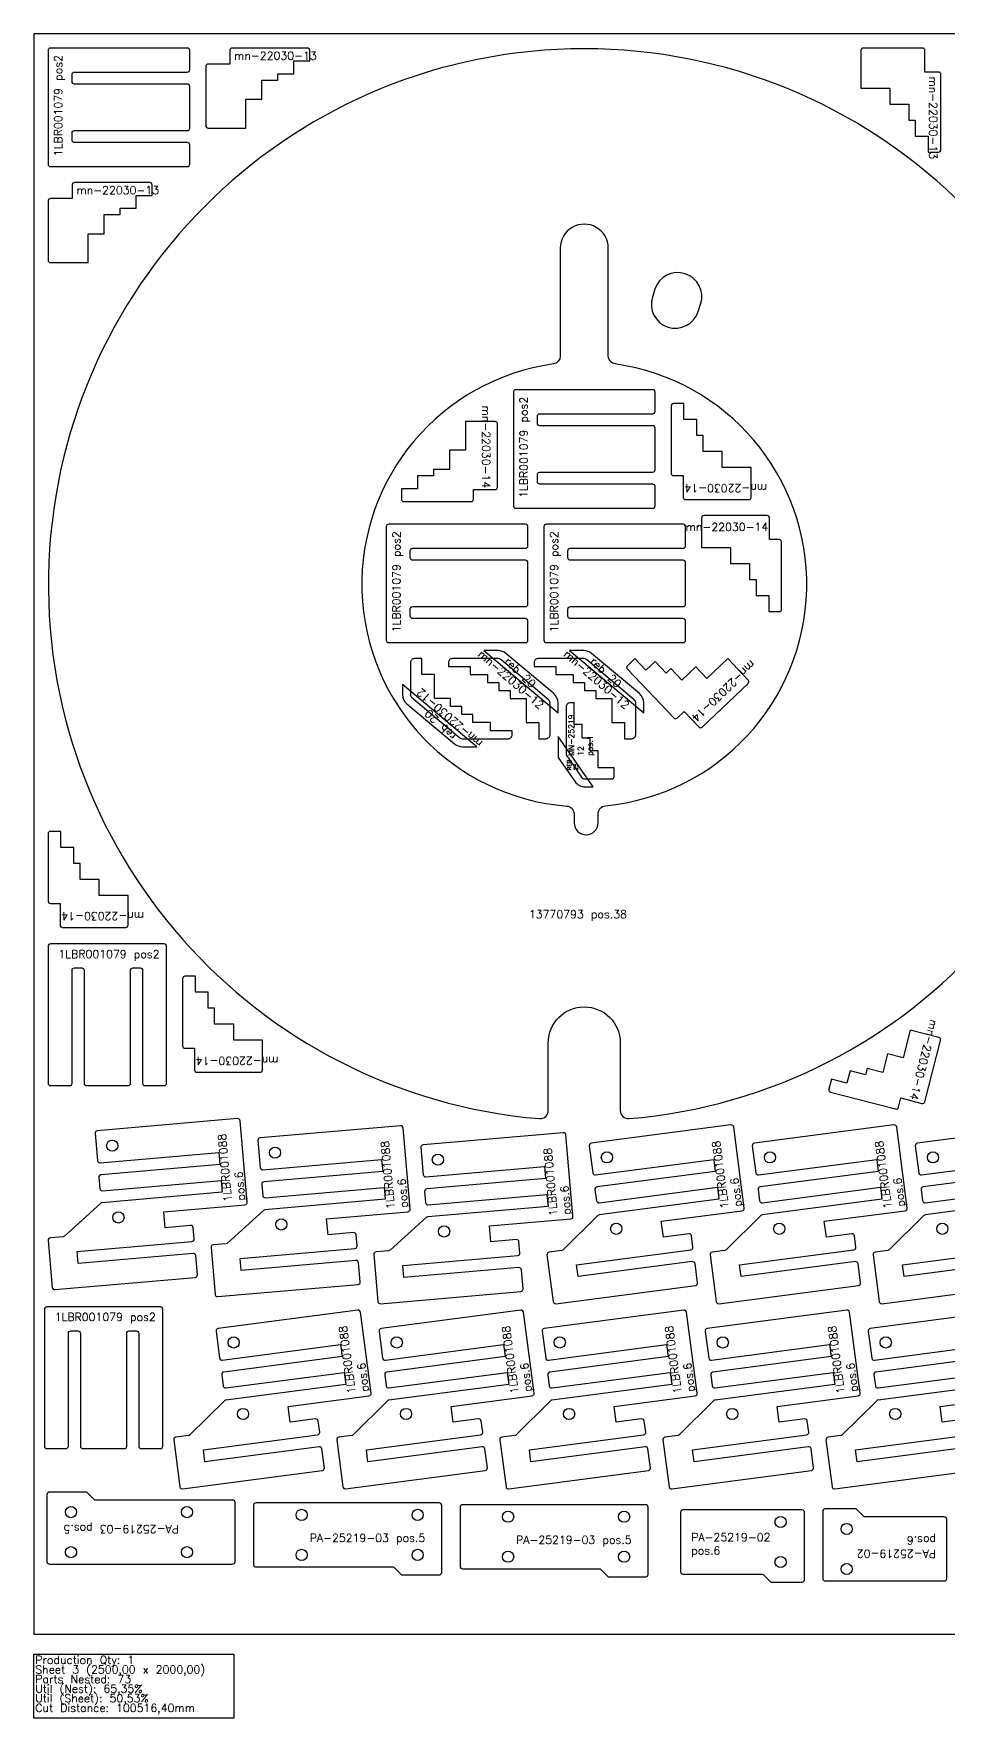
# Model space of a CAD drawing. Header units: millimetres. Extents: x 5250 to 7750, y -105 to 2000.
# Drawn here: x 5250 to 6393, y -105 to 2000 of the extents above; entities that cross this region are included whole.
import ezdxf

# ---------------------------------------------------------------- set-up
doc = ezdxf.new("R2010")
doc.units = ezdxf.units.MM
for name, color, linetype in [('13770793', 7, 'Continuous'), ('1LBR001079', 7, 'Continuous'), ('1LBR001088', 7, 'Continuous'), ('Des.', 7, 'Continuous'), ('MN-22030-12', 7, 'Continuous'), ('mn-22030-13', 7, 'Continuous'), ('mn-22030-14', 7, 'Continuous'), ('PA-25219-02', 7, 'Continuous'), ('PA-25219-03', 7, 'Continuous'), ('Rebaixo', 7, 'Continuous'), ('sheet', 24, 'Continuous'), ('Stats', 7, 'Continuous'), ('Texto', 7, 'Continuous')]:
    doc.layers.add(name, color=color, linetype=linetype)
doc.styles.get("Standard").update_dxf_attribs({"font": 'txt.shx'})

msp = doc.modelspace()

# ---------------------------------------------------------------- linework, layer by layer
at = {"layer": '13770793', "color": 3}
for points in [[(5993.8, 644.3, 23.958261), (5882.2, 644.3, 0.438866), (5893, 654.3), (5893, 739, -0.999992), (5983, 739), (5983, 654.3, 0.438866)], [(5955.3, 1014), (5955.3, 1025.3, -0.386662), (5964.4, 1035.3, 0.889207), (5976.6, 1587.3, -0.373966), (5968, 1597.2), (5968, 1732, 1.000021), (5908, 1732), (5908, 1597.2, -0.373966), (5899.4, 1587.3, 0.896446), (5916.1, 1034.9, -0.3913), (5925.3, 1024.9), (5925.3, 1014, 0.999937)], [(6080.3, 1652.7), (6083.4, 1662.2, 0.999978), (6026.3, 1680.8), (6023.2, 1671.3, 0.999983)]]:
    msp.add_lwpolyline(points, format="xyb", close=True, dxfattribs=at)
at = {"layer": '1LBR001079', "color": 7}
for points in [[(5268, 1837, 0.414214), (5271, 1834), (5442, 1834, 0.414214), (5445, 1837), (5445, 1861, 0.414214), (5442, 1864), (5301, 1864, -0.414214), (5298, 1867), (5298, 1876, -0.414214), (5301, 1879), (5442, 1879, 0.414214), (5445, 1882), (5445, 1934, 0.414214), (5442, 1937), (5301, 1937, -0.414213), (5298, 1940), (5298, 1949, -0.414213), (5301, 1952), (5442, 1952, 0.414214), (5445, 1955), (5445, 1979, 0.414214), (5442, 1982), (5271, 1982, 0.414214), (5268, 1979)], [(5849.5, 1410.1, 0.414214), (5852.5, 1407.1), (6023.5, 1407.1, 0.414214), (6026.5, 1410.1), (6026.5, 1434.1, 0.414214), (6023.5, 1437.1), (5882.5, 1437.1, -0.414214), (5879.5, 1440.1), (5879.5, 1449.1, -0.414214), (5882.5, 1452.1), (6023.5, 1452.1, 0.414214), (6026.5, 1455.1), (6026.5, 1507.1, 0.414214), (6023.5, 1510.1), (5882.5, 1510.1, -0.414213), (5879.5, 1513.1), (5879.5, 1522.1, -0.414213), (5882.5, 1525.1), (6023.5, 1525.1, 0.414214), (6026.5, 1528.1), (6026.5, 1552.1, 0.414214), (6023.5, 1555.1), (5852.5, 1555.1, 0.414214), (5849.5, 1552.1)], [(5690.6, 1242.1, 0.414214), (5693.6, 1239.1), (5864.6, 1239.1, 0.414214), (5867.6, 1242.1), (5867.6, 1266.1, 0.414214), (5864.6, 1269.1), (5723.6, 1269.1, -0.414213), (5720.6, 1272.1), (5720.6, 1281.1, -0.414214), (5723.6, 1284.1), (5864.6, 1284.1, 0.414214), (5867.6, 1287.1), (5867.6, 1339.1, 0.414214), (5864.6, 1342.1), (5723.6, 1342.1, -0.414214), (5720.6, 1345.1), (5720.6, 1354.1, -0.414214), (5723.6, 1357.1), (5864.6, 1357.1, 0.414214), (5867.6, 1360.1), (5867.6, 1384.1, 0.414214), (5864.6, 1387.1), (5693.6, 1387.1, 0.414214), (5690.6, 1384.1)], [(5887.6, 1242.1, 0.414214), (5890.6, 1239.1), (6061.6, 1239.1, 0.414214), (6064.6, 1242.1), (6064.6, 1266.1, 0.414214), (6061.6, 1269.1), (5920.6, 1269.1, -0.414213), (5917.6, 1272.1), (5917.6, 1281.1, -0.414213), (5920.6, 1284.1), (6061.6, 1284.1, 0.414214), (6064.6, 1287.1), (6064.6, 1339.1, 0.414214), (6061.6, 1342.1), (5920.6, 1342.1, -0.414213), (5917.6, 1345.1), (5917.6, 1354.1, -0.414214), (5920.6, 1357.1), (6061.6, 1357.1, 0.414214), (6064.6, 1360.1), (6064.6, 1384.1, 0.414214), (6061.6, 1387.1), (5890.6, 1387.1, 0.414214), (5887.6, 1384.1)], [(5271, 862.6, 0.414214), (5268, 859.6), (5268, 688.6, 0.414214), (5271, 685.6), (5295, 685.6, 0.414214), (5298, 688.6), (5298, 829.6, -0.414214), (5301, 832.6), (5310, 832.6, -0.414214), (5313, 829.6), (5313, 688.6, 0.414214), (5316, 685.6), (5368, 685.6, 0.414214), (5371, 688.6), (5371, 829.6, -0.414214), (5374, 832.6), (5383, 832.6, -0.414214), (5386, 829.6), (5386, 688.6, 0.414214), (5389, 685.6), (5413, 685.6, 0.414214), (5416, 688.6), (5416, 859.6, 0.414214), (5413, 862.6)], [(5266.3, 409.1, 0.414214), (5263.3, 406.1), (5263.3, 235.1, 0.414214), (5266.3, 232.1), (5290.3, 232.1, 0.414214), (5293.3, 235.1), (5293.3, 376.1, -0.414214), (5296.3, 379.1), (5305.3, 379.1, -0.414214), (5308.3, 376.1), (5308.3, 235.1, 0.414214), (5311.3, 232.1), (5363.3, 232.1, 0.414214), (5366.3, 235.1), (5366.3, 376.1, -0.414214), (5369.3, 379.1), (5378.3, 379.1, -0.414214), (5381.3, 376.1), (5381.3, 235.1, 0.414214), (5384.3, 232.1), (5408.3, 232.1, 0.414214), (5411.3, 235.1), (5411.3, 406.1, 0.414214), (5408.3, 409.1)]]:
    msp.add_lwpolyline(points, format="xyb", close=True, dxfattribs=at)
at = {"layer": '1LBR001088', "color": 7}
for points in [[(5454.5, 449.2), (5452.4, 473.1, 0.414214), (5449.1, 475.8), (5305.7, 463.3), (5304.4, 478.3), (5447.8, 490.8, 0.414214), (5450.6, 494), (5449.4, 508, 0.414214), (5446.1, 510.7), (5414.2, 507.9), (5412.5, 527.9), (5514.1, 536.7, 0.414214), (5516.8, 539.9), (5508, 641.6, 0.414214), (5504.7, 644.3), (5329.4, 629, 0.414214), (5326.7, 625.8), (5329.6, 591.9, 0.414214), (5332.9, 589.2), (5481.3, 602.1), (5482.6, 587.2), (5334.2, 574.2, 0.414214), (5331.4, 571), (5332.7, 557, 0.414214), (5335.9, 554.3), (5484.3, 567.2), (5485.6, 552.3), (5335.2, 539.2, 0.163912), (5333.5, 538.4), (5288.5, 497.6, -0.163912), (5286.7, 496.8), (5270.8, 495.4, 0.414214), (5268, 492.2), (5273.2, 433.4, 0.414214), (5276.4, 430.7), (5451.7, 445.9, 0.414214)], [(5658, 440.4), (5655.9, 464.3, 0.414214), (5652.7, 467), (5509.2, 454.5), (5507.9, 469.5), (5651.4, 482, 0.414214), (5654.1, 485.2), (5652.9, 499.2, 0.414214), (5649.6, 501.9), (5617.8, 499.1), (5616, 519), (5717.6, 527.9, 0.414214), (5720.4, 531.1), (5711.5, 632.7, 0.414214), (5708.3, 635.5), (5532.9, 620.2, 0.414214), (5530.2, 617), (5533.2, 583.1, 0.414214), (5536.4, 580.4), (5684.8, 593.3), (5686.1, 578.3), (5537.7, 565.4, 0.414214), (5535, 562.2), (5536.2, 548.2, 0.414214), (5539.4, 545.5), (5687.9, 558.4), (5689.2, 543.5), (5538.8, 530.4, 0.163912), (5537, 529.6), (5492, 488.8, -0.163912), (5490.2, 488), (5474.3, 486.6, 0.414214), (5471.6, 483.4), (5476.7, 424.6, 0.414213), (5479.9, 421.9), (5655.3, 437.1, 0.414214)], [(6079.5, 439.3), (6076.4, 463.1, 0.414214), (6073, 465.6), (5930.3, 447), (5928.3, 461.8), (6071.1, 480.5, 0.414214), (6073.7, 483.9), (6071.9, 497.8, 0.414214), (6068.5, 500.4), (6036.8, 496.2), (6034.2, 516), (6135.3, 529.3, 0.414214), (6137.9, 532.6), (6124.7, 633.8, 0.414214), (6121.3, 636.4), (5946.8, 613.5, 0.414214), (5944.2, 610.2), (5948.6, 576.4, 0.414214), (5952, 573.9), (6099.7, 593.2), (6101.7, 578.3), (5953.9, 559, 0.414213), (5951.3, 555.6), (5953.2, 541.7, 0.414214), (5956.5, 539.2), (6104.3, 558.5), (6106.2, 543.6), (5956.5, 524, 0.163912), (5954.8, 523.2), (5911.6, 480.4, -0.163913), (5909.8, 479.6), (5894, 477.5, 0.414214), (5891.4, 474.2), (5899.1, 415.7, 0.414214), (5902.4, 413.1), (6076.9, 435.9, 0.414214)], [(6283.2, 439.3), (6280.1, 463.1, 0.414214), (6276.8, 465.6), (6134, 447), (6132, 461.8), (6274.8, 480.5, 0.414214), (6277.4, 483.9), (6275.6, 497.8, 0.414214), (6272.2, 500.4), (6240.5, 496.2), (6237.9, 516), (6339, 529.3, 0.414214), (6341.6, 532.6), (6328.4, 633.8, 0.414213), (6325, 636.4), (6150.5, 613.5, 0.414214), (6147.9, 610.2), (6152.3, 576.4, 0.414214), (6155.7, 573.9), (6303.4, 593.2), (6305.4, 578.3), (6157.6, 559, 0.414214), (6155.1, 555.6), (6156.9, 541.7, 0.414214), (6160.2, 539.2), (6308, 558.5), (6309.9, 543.6), (6160.2, 524, 0.163912), (6158.5, 523.2), (6115.3, 480.4, -0.163912), (6113.6, 479.6), (6097.7, 477.5, 0.414214), (6095.1, 474.2), (6102.8, 415.7, 0.414214), (6106.1, 413.1), (6280.7, 435.9, 0.414214)], [(5861.5, 431.6), (5859.5, 455.5, 0.414214), (5856.2, 458.2), (5712.7, 445.7), (5711.4, 460.7), (5854.9, 473.2, 0.414214), (5857.6, 476.4), (5856.4, 490.3, 0.414214), (5853.2, 493.1), (5821.3, 490.3), (5819.6, 510.2), (5921.2, 519.1, 0.414214), (5923.9, 522.3), (5915.1, 623.9, 0.414214), (5911.8, 626.7), (5736.5, 611.4, 0.414214), (5733.7, 608.2), (5736.7, 574.3, 0.414214), (5739.9, 571.6), (5888.4, 584.5), (5889.7, 569.5), (5741.2, 556.6, 0.414214), (5738.5, 553.4), (5739.7, 539.4, 0.414214), (5743, 536.7), (5891.4, 549.6), (5892.7, 534.7), (5742.3, 521.6, 0.163912), (5740.5, 520.8), (5695.5, 480, -0.163912), (5693.8, 479.2), (5677.8, 477.8, 0.414214), (5675.1, 474.6), (5680.2, 415.8, 0.414214), (5683.5, 413.1), (5858.8, 428.3, 0.414214)], [(5613.2, 207.9), (5610.1, 231.7, 0.414214), (5606.7, 234.3), (5464, 215.6), (5462, 230.5), (5604.8, 249.2, 0.414214), (5607.4, 252.6), (5605.6, 266.4, 0.414214), (5602.2, 269), (5570.5, 264.9), (5567.9, 284.7), (5669, 297.9, 0.414214), (5671.6, 301.3), (5658.4, 402.4, 0.414214), (5655, 405), (5480.5, 382.2, 0.414214), (5477.9, 378.8), (5482.3, 345.1, 0.414214), (5485.7, 342.5), (5633.4, 361.9), (5635.4, 347), (5487.6, 327.7, 0.414214), (5485, 324.3), (5486.9, 310.4, 0.414214), (5490.2, 307.8), (5638, 327.2), (5639.9, 312.3), (5490.2, 292.7, 0.163912), (5488.5, 291.9), (5445.3, 249.1, -0.163912), (5443.5, 248.3), (5427.7, 246.2, 0.414214), (5425.1, 242.8), (5432.8, 184.3, 0.414213), (5436.1, 181.7), (5610.6, 204.6, 0.414214)], [(5816.9, 207.9), (5813.8, 231.7, 0.414214), (5810.5, 234.3), (5667.7, 215.6), (5665.7, 230.5), (5808.5, 249.2, 0.414214), (5811.1, 252.6), (5809.3, 266.4, 0.414214), (5805.9, 269), (5774.2, 264.9), (5771.6, 284.7), (5872.7, 297.9, 0.414214), (5875.3, 301.3), (5862.1, 402.4, 0.414214), (5858.7, 405), (5684.2, 382.2, 0.414214), (5681.6, 378.8), (5686, 345.1, 0.414214), (5689.4, 342.5), (5837.1, 361.9), (5839.1, 347), (5691.3, 327.7, 0.414214), (5688.8, 324.3), (5690.6, 310.4, 0.414214), (5693.9, 307.8), (5841.7, 327.2), (5843.6, 312.3), (5693.9, 292.7, 0.163912), (5692.2, 291.9), (5649, 249.1, -0.163912), (5647.3, 248.3), (5631.4, 246.2, 0.414214), (5628.8, 242.8), (5636.5, 184.3, 0.414214), (5639.8, 181.7), (5814.3, 204.6, 0.414214)], [(6020.7, 207.9), (6017.5, 231.7, 0.414214), (6014.2, 234.3), (5871.4, 215.6), (5869.4, 230.5), (6012.2, 249.2, 0.414214), (6014.8, 252.6), (6013, 266.4, 0.414214), (6009.6, 269), (5977.9, 264.9), (5975.3, 284.7), (6076.5, 297.9, 0.414214), (6079, 301.3), (6065.8, 402.4, 0.414214), (6062.4, 405), (5887.9, 382.2, 0.414214), (5885.3, 378.8), (5889.8, 345.1, 0.414214), (5893.1, 342.5), (6040.9, 361.9), (6042.8, 347), (5895.1, 327.7, 0.414214), (5892.5, 324.3), (5894.3, 310.4, 0.414214), (5897.7, 307.8), (6045.4, 327.2), (6047.3, 312.3), (5897.6, 292.7, 0.163912), (5895.9, 291.9), (5852.7, 249.1, -0.163912), (5851, 248.3), (5835.1, 246.2, 0.414214), (5832.5, 242.8), (5840.2, 184.3, 0.414214), (5843.6, 181.7), (6018.1, 204.6, 0.414214)], [(6224.4, 207.9), (6221.3, 231.7, 0.414214), (6217.9, 234.3), (6075.1, 215.6), (6073.2, 230.5), (6216, 249.2, 0.414214), (6218.5, 252.6), (6216.7, 266.4, 0.414214), (6213.4, 269), (6181.6, 264.9), (6179, 284.7), (6280.2, 297.9, 0.414214), (6282.8, 301.3), (6269.5, 402.4, 0.414214), (6266.2, 405), (6091.6, 382.2, 0.414214), (6089.1, 378.8), (6093.5, 345.1, 0.414214), (6096.8, 342.5), (6244.6, 361.9), (6246.5, 347), (6098.8, 327.7, 0.414214), (6096.2, 324.3), (6098, 310.4, 0.414214), (6101.4, 307.8), (6249.1, 327.2), (6251.1, 312.3), (6101.4, 292.7, 0.163912), (6099.6, 291.9), (6056.4, 249.1, -0.163912), (6054.7, 248.3), (6038.8, 246.2, 0.414214), (6036.3, 242.8), (6043.9, 184.3, 0.414214), (6047.3, 181.7), (6221.8, 204.6, 0.414214)]]:
    msp.add_lwpolyline(points, format="xyb", close=True, dxfattribs=at)
for points in [[(6528.7, 636.4), (6354.2, 613.5, 0.414214), (6351.6, 610.2), (6356.1, 576.4, 0.414213), (6359.4, 573.9), (6507.2, 593.2)], [(6509.1, 578.3), (6361.4, 559, 0.414214), (6358.8, 555.6), (6360.6, 541.7, 0.414213), (6364, 539.2), (6511.7, 558.5)], [(6513.6, 543.6), (6363.9, 524, 0.163912), (6362.2, 523.2), (6319, 480.4, -0.163912), (6317.3, 479.6), (6301.4, 477.5, 0.414214), (6298.8, 474.2), (6306.5, 415.7, 0.414214), (6309.9, 413.1), (6484.4, 435.9, 0.414214)], [(6480.5, 465.6), (6337.7, 447), (6335.8, 461.8), (6478.5, 480.5, 0.414214)], [(6469.9, 405), (6295.4, 382.2, 0.414213), (6292.8, 378.8), (6297.2, 345.1, 0.414213), (6300.6, 342.5), (6448.3, 361.9)], [(6450.2, 347), (6302.5, 327.7, 0.414214), (6299.9, 324.3), (6301.7, 310.4, 0.414214), (6305.1, 307.8), (6452.8, 327.2)], [(6454.8, 312.3), (6305.1, 292.7, 0.163912), (6303.4, 291.9), (6260.1, 249.1, -0.163912), (6258.4, 248.3), (6242.6, 246.2, 0.414214), (6240, 242.8), (6247.6, 184.3, 0.414214), (6251, 181.7), (6425.5, 204.6, 0.414214)], [(6417.1, 269), (6385.4, 264.9), (6382.8, 284.7), (6483.9, 297.9, 0.414214)], [(6421.6, 234.3), (6278.8, 215.6), (6276.9, 230.5), (6419.7, 249.2, 0.414214)]]:
    msp.add_lwpolyline(points, format="xyb", dxfattribs=at)
for centre in [(5348.1, 610.6), (5551.6, 601.8), (5755.1, 593), (5966.2, 595.9), (6170, 595.9), (6373.7, 595.9), (5355.9, 520.9), (5559.4, 512.1), (5762.9, 503.3), (5977.9, 506.7), (6181.6, 506.7), (6385.4, 506.7), (5499.9, 364.6), (5703.7, 364.6), (5907.4, 364.6), (6111.1, 364.6), (6314.8, 364.6), (5511.6, 275.3), (5715.3, 275.3), (5919.1, 275.3), (6122.8, 275.3), (6326.5, 275.3)]:
    msp.add_circle(centre, 7, dxfattribs=at)
at = {"layer": 'Des.', "color": 40}
msp.add_lwpolyline([(5975.2, 1082.8), (5955.2, 1082.8), (5955.2, 1103.8), (5945.2, 1103.8), (5945.2, 1119.8), (5935.2, 1119.8), (5935.2, 1136.8), (5925.2, 1136.8), (5925.2, 1163.8), (5920.2, 1163.8, 0.414214), (5915.2, 1158.8), (5915.2, 1098.8), (5934.7, 1071, 0.244698), (5938.8, 1068.8), (5972.2, 1068.8, 0.414214), (5975.2, 1071.8)], format="xyb", close=True, dxfattribs=at)
at = {"layer": 'MN-22030-12', "color": 4}
for points in [[(5750.9, 1169.1), (5750.9, 1199.1), (5734.9, 1199.1), (5734.9, 1219.1), (5725.9, 1219.1, 0.414214), (5720.9, 1214.1), (5720.9, 1174.3, 0.221695), (5722.6, 1170.4), (5782.5, 1120.2, 0.176327), (5785.7, 1119.1), (5842.9, 1119.1, 0.414214), (5847.9, 1124.1), (5847.9, 1129.1), (5820.9, 1129.1), (5820.9, 1139.1), (5798.9, 1139.1), (5798.9, 1149.1), (5784.9, 1149.1), (5784.9, 1159.1), (5770.9, 1159.1), (5770.9, 1169.1)], [(5865.2, 1169.1), (5865.2, 1139.1), (5881.2, 1139.1), (5881.2, 1119.1), (5890.2, 1119.1, 0.414214), (5895.2, 1124.1), (5895.2, 1163.9, 0.221695), (5893.4, 1167.7), (5833.6, 1217.9, 0.176327), (5830.4, 1219.1), (5773.2, 1219.1, 0.414214), (5768.2, 1214.1), (5768.2, 1209.1), (5795.2, 1209.1), (5795.2, 1199.1), (5817.2, 1199.1), (5817.2, 1189.1), (5831.2, 1189.1), (5831.2, 1179.1), (5845.2, 1179.1), (5845.2, 1169.1)], [(5972.3, 1169.1), (5972.3, 1139.1), (5988.3, 1139.1), (5988.3, 1119.1), (5997.3, 1119.1, 0.414214), (6002.3, 1124.1), (6002.3, 1163.9, 0.221695), (6000.5, 1167.7), (5940.7, 1217.9, 0.176327), (5937.4, 1219.1), (5880.3, 1219.1, 0.414214), (5875.3, 1214.1), (5875.3, 1209.1), (5902.3, 1209.1), (5902.3, 1199.1), (5924.3, 1199.1), (5924.3, 1189.1), (5938.3, 1189.1), (5938.3, 1179.1), (5952.3, 1179.1), (5952.3, 1169.1)]]:
    msp.add_lwpolyline(points, format="xyb", close=True, dxfattribs=at)
at = {"layer": 'mn-22030-13', "color": 5}
for points in [[(5468, 1962, 0.414214), (5465, 1959), (5465, 1885, 0.414214), (5468, 1882), (5515, 1882), (5515, 1918), (5535, 1918), (5535, 1942), (5555, 1942), (5555, 1950), (5575, 1950), (5575, 1966), (5595, 1966), (5595, 1979, 0.414214), (5592, 1982), (5498, 1982, 0.414214), (5495, 1979), (5495, 1962)], [(6363.6, 1979, 0.414214), (6360.6, 1982), (6286.6, 1982, 0.414214), (6283.6, 1979), (6283.6, 1932), (6319.6, 1932), (6319.6, 1912), (6343.6, 1912), (6343.6, 1892), (6351.6, 1892), (6351.6, 1872), (6367.6, 1872), (6367.6, 1852), (6380.6, 1852, 0.414214), (6383.6, 1855), (6383.6, 1949, 0.414214), (6380.6, 1952), (6363.6, 1952)], [(5271, 1794, 0.414214), (5268, 1791), (5268, 1717, 0.414213), (5271, 1714), (5318, 1714), (5318, 1750), (5338, 1750), (5338, 1774), (5358, 1774), (5358, 1782), (5378, 1782), (5378, 1798), (5398, 1798), (5398, 1811, 0.414214), (5395, 1814), (5301, 1814, 0.414214), (5298, 1811), (5298, 1794)]]:
    msp.add_lwpolyline(points, format="xyb", close=True, dxfattribs=at)
at = {"layer": 'mn-22030-14', "color": 5}
for points in [[(6086.5, 1497.8), (6078.5, 1497.8), (6078.5, 1517.8), (6062.5, 1517.8), (6062.5, 1537.8), (6049.5, 1537.8, 0.414214), (6046.5, 1534.8), (6046.5, 1450.8, 0.414214), (6049.5, 1447.8), (6061.5, 1447.8), (6061.5, 1420.8, 0.414214), (6064.5, 1417.8), (6143.5, 1417.8, 0.414213), (6146.5, 1420.8), (6146.5, 1457.8), (6110.5, 1457.8), (6110.5, 1477.8), (6086.5, 1477.8)], [(5749.5, 1455.4), (5749.5, 1447.4), (5729.5, 1447.4), (5729.5, 1431.4), (5709.5, 1431.4), (5709.5, 1418.4, 0.414214), (5712.5, 1415.4), (5796.5, 1415.4, 0.414214), (5799.5, 1418.4), (5799.5, 1430.4), (5826.5, 1430.4, 0.414214), (5829.5, 1433.4), (5829.5, 1512.4, 0.414214), (5826.5, 1515.4), (5789.5, 1515.4), (5789.5, 1479.4), (5769.5, 1479.4), (5769.5, 1455.4)], [(6144.6, 1317.8), (6152.6, 1317.8), (6152.6, 1297.8), (6168.6, 1297.8), (6168.6, 1277.8), (6181.6, 1277.8, 0.414214), (6184.6, 1280.8), (6184.6, 1364.8, 0.414214), (6181.6, 1367.8), (6169.6, 1367.8), (6169.6, 1394.8, 0.414214), (6166.6, 1397.8), (6087.6, 1397.8, 0.414214), (6084.6, 1394.8), (6084.6, 1357.8), (6120.6, 1357.8), (6120.6, 1337.8), (6144.6, 1337.8)], [(6046.3, 1206.7), (6040.5, 1201.1), (6026.7, 1215.6), (6015.1, 1204.6), (6001.3, 1219.1), (5991.9, 1210.1, 0.414214), (5991.8, 1205.9), (6049.7, 1145, 0.414214), (6054, 1144.9), (6062.7, 1153.2), (6081.3, 1133.7, 0.414214), (6085.5, 1133.6), (6142.7, 1188, 0.414214), (6142.8, 1192.3), (6117.3, 1219.1), (6091.3, 1194.3), (6077.5, 1208.7), (6060.1, 1192.2)], [(5308, 963.2), (5300, 963.2), (5300, 983.2), (5284, 983.2), (5284, 1003.2), (5271, 1003.2, 0.414214), (5268, 1000.2), (5268, 916.2, 0.414214), (5271, 913.2), (5283, 913.2), (5283, 886.2, 0.414214), (5286, 883.2), (5365, 883.2, 0.414214), (5368, 886.2), (5368, 923.2), (5332, 923.2), (5332, 943.2), (5308, 943.2)], [(5476, 782.2), (5468, 782.2), (5468, 802.2), (5452, 802.2), (5452, 822.2), (5439, 822.2, 0.414214), (5436, 819.2), (5436, 735.2, 0.414214), (5439, 732.2), (5451, 732.2), (5451, 705.2, 0.414214), (5454, 702.2), (5533, 702.2, 0.414213), (5536, 705.2), (5536, 742.2), (5500, 742.2), (5500, 762.2), (5476, 762.2)], [(6291.5, 706.9), (6289.5, 699.1), (6270.2, 704.1), (6266.2, 688.6), (6246.8, 693.7), (6243.5, 681.1, 0.414214), (6245.7, 677.4), (6327, 656.4, 0.414214), (6330.7, 658.5), (6333.7, 670.2), (6359.8, 663.4, 0.414214), (6363.5, 665.5), (6383.2, 742, 0.414214), (6381.1, 745.7), (6345.3, 754.9), (6336.3, 720.1), (6316.9, 725.1), (6310.9, 701.9)]]:
    msp.add_lwpolyline(points, format="xyb", close=True, dxfattribs=at)
at = {"layer": 'PA-25219-02', "color": 4}
for points in [[(6058.3, 78.3, 0.414214), (6061.3, 75.3), (6161.3, 75.3), (6171.3, 65.3), (6210.3, 65.3, 0.414214), (6213.3, 68.3), (6213.3, 152.3, 0.414214), (6210.3, 155.3), (6061.3, 155.3, 0.414214), (6058.3, 152.3)], [(6390.9, 143.6, 0.414214), (6387.9, 146.6), (6287.9, 146.6), (6277.9, 156.6), (6238.9, 156.6, 0.414214), (6235.9, 153.6), (6235.9, 69.6, 0.414214), (6238.9, 66.6), (6387.9, 66.6, 0.414214), (6390.9, 69.6)]]:
    msp.add_lwpolyline(points, format="xyb", close=True, dxfattribs=at)
for centre in [(6183.3, 140.3), (6265.9, 131.6), (6183.3, 90.3), (6265.9, 81.6)]:
    msp.add_circle(centre, 7, dxfattribs=at)
at = {"layer": 'PA-25219-03', "color": 4}
for points in [[(5501.6, 164.6, 0.414214), (5498.6, 167.6), (5326.6, 167.6), (5316.6, 177.6), (5269.6, 177.6, 0.414214), (5266.6, 174.6), (5266.6, 90.6, 0.414214), (5269.6, 87.6), (5498.6, 87.6, 0.414214), (5501.6, 90.6)], [(5524.8, 87.2, 0.414214), (5527.8, 84.2), (5699.8, 84.2), (5709.8, 74.2), (5756.8, 74.2, 0.414214), (5759.8, 77.2), (5759.8, 161.2, 0.414214), (5756.8, 164.2), (5527.8, 164.2, 0.414214), (5524.8, 161.2)], [(5782.8, 84.9, 0.414214), (5785.8, 81.9), (5957.8, 81.9), (5967.8, 71.9), (6014.8, 71.9, 0.414214), (6017.8, 74.9), (6017.8, 158.9, 0.414214), (6014.8, 161.9), (5785.8, 161.9, 0.414214), (5782.8, 158.9)]]:
    msp.add_lwpolyline(points, format="xyb", close=True, dxfattribs=at)
for centre in [(5296.6, 152.6), (5441.6, 152.6), (5584.8, 149.2), (5729.8, 149.2), (5842.8, 146.9), (5987.8, 146.9), (5296.6, 102.6), (5441.6, 102.6), (5584.8, 99.2), (5729.8, 99.2), (5842.8, 96.9), (5987.8, 96.9)]:
    msp.add_circle(centre, 7, dxfattribs=at)
at = {"layer": 'Rebaixo', "color": 4}
for points in [[(5905.2, 1151.3), (5905.2, 1163.9, 0.221695), (5899.9, 1175.4), (5840, 1225.6, 0.176327), (5830.4, 1229.1), (5812.5, 1229.1)], [(6012.3, 1151.3), (6012.3, 1163.9, 0.221695), (6006.9, 1175.4), (5947.1, 1225.6, 0.176327), (5937.4, 1229.1), (5919.6, 1229.1)], [(5710.9, 1186.9), (5710.9, 1174.3, 0.221695), (5716.2, 1162.8), (5776, 1112.6, 0.176327), (5785.7, 1109.1), (5803.6, 1109.1)]]:
    msp.add_lwpolyline(points, format="xyb", close=True, dxfattribs=at)
at = {"layer": 'Rebaixo', "color": 40}
msp.add_lwpolyline([(5905.2, 1121.8), (5905.2, 1095.7), (5926.5, 1065.2, 0.244698), (5938.8, 1058.8), (5949.3, 1058.8)], format="xyb", close=True, dxfattribs=at)
at = {"layer": 'sheet', "color": 7}
msp.add_lwpolyline([(5250, 0), (7750, 0), (7750, 2000), (5250, 2000)], close=True, dxfattribs=at)
at = {"layer": 'Stats', "color": 151}
msp.add_lwpolyline([(5250, -25), (5500, -25), (5500, -105), (5250, -105), (5250, -25)], close=True, dxfattribs=at)

# ---------------------------------------------------------------- texts
at = {"layer": 'Rebaixo', "color": 4, "char_height": 10, "attachment_point": 3}
for insert, rotation in [((5878.6, 1188.9), 316.0811), ((5985.6, 1188.9), 316.0811), ((5737.5, 1149.2), 136.0811)]:
    msp.add_mtext_dynamic_manual_height_columns('reb 20', width=46.368, gutter_width=12.5, heights=[0], dxfattribs=dict(at, insert=insert, rotation=rotation))
at = {"layer": 'Rebaixo', "color": 40, "insert": (5916.8, 1079.6), "char_height": 5, "attachment_point": 1, "rotation": 90}
msp.add_mtext_dynamic_manual_height_columns('REB\\P25', width=31.394, gutter_width=12.5, heights=[0], dxfattribs=at)
at = {"layer": 'Stats', "color": 60}
for s, p in [('Sheet 3 (2500,00 x 2000,00)', (5252, -49)), ('Production Qty: 1', (5252, -37)), ('Parts Nested: 73', (5252, -61)), ('Util (Nest): 65,35%', (5252, -73)), ('Util (Sheet): 50,53%', (5252, -85)), ('Cut Distance: 100516,40mm', (5252, -97))]:
    msp.add_text(s, height=10, dxfattribs=at).set_placement(p)
at = {"layer": 'Texto', "color": 3, "char_height": 10, "attachment_point": 1}
for s, insert, width, rotation in [('1LBR001079 pos2', (5275.6, 1846.9), 127.627, 90), ('1LBR001079 pos2', (5857.2, 1419.9), 127.627, 90), ('1LBR001079 pos2', (5698.2, 1251.9), 127.627, 90), ('1LBR001079 pos2', (5895.2, 1251.9), 127.627, 90), ('{\\W1.945097; }1LBR001088 \\P{\\W7.975853; }pos.6', (5487.5, 540), 94.526, 94.9749), ('{\\W1.945097; }1LBR001088 \\P{\\W7.975853; }pos.6', (5691.1, 531.1), 94.526, 94.9749), ('{\\W1.945097; }1LBR001088 \\P{\\W7.975853; }pos.6', (6108.6, 531.4), 94.526, 97.4545), ('{\\W1.945097; }1LBR001088 \\P{\\W7.975853; }pos.6', (6312.3, 531.4), 94.526, 97.4545), ('{\\W1.945097; }1LBR001088 \\P{\\W7.975853; }pos.6', (5894.6, 522.3), 94.526, 94.9749), ('{\\W1.945097; }1LBR001088 \\P{\\W7.975853; }pos.6', (5642.3, 300.1), 94.526, 97.4545), ('{\\W1.945097; }1LBR001088 \\P{\\W7.975853; }pos.6', (5846, 300.1), 94.526, 97.4545), ('{\\W1.945097; }1LBR001088 \\P{\\W7.975853; }pos.6', (6049.7, 300.1), 94.526, 97.4545), ('{\\W1.945097; }1LBR001088 \\P{\\W7.975853; }pos.6', (6253.5, 300.1), 94.526, 97.4545)]:
    msp.add_mtext(s, dxfattribs=dict(at, insert=insert, width=width, rotation=rotation))
at = {"layer": 'Texto', "color": 5, "char_height": 10}
for s, insert, width, attachment_point in [('mn-22030-13', (5500.4, 1977.5), 127.009, 1), ('mn-22030-13', (5303.4, 1809.5), 127.009, 1), ('mn-22030-14 ', (6167.9, 1388.6), 63.616, 3)]:
    msp.add_mtext(s, dxfattribs=dict(at, insert=insert, width=width, attachment_point=attachment_point))
for s, insert, width, attachment_point, rotation in [('mn-22030-13', (6379.1, 1946.6), 127.009, 1, 270), ('mn-22030-14 ', (5820.3, 1432.1), 63.616, 3, 270), ('mn-22030-14 ', (6063.2, 1427), 63.616, 3, 180), ('mn-22030-14 ', (6078.2, 1139.3), 63.616, 3, 223.6028), ('mn-22030-14 ', (5284.6, 892.4), 63.616, 3, 180), ('mn-22030-14 ', (6354.2, 666.5), 63.616, 3, 255.5025), ('mn-22030-14 ', (5452.6, 711.4), 63.616, 3, 180)]:
    msp.add_mtext(s, dxfattribs=dict(at, insert=insert, width=width, attachment_point=attachment_point, rotation=rotation))
at = {"layer": 'Texto', "color": 4, "char_height": 10, "width": 126.048, "attachment_point": 3}
for insert, rotation in [((5888.6, 1162.8), 318.8231), ((5995.6, 1162.8), 318.8231), ((5727.5, 1175.4), 138.8231)]:
    msp.add_mtext('mn-22030-12', dxfattribs=dict(at, insert=insert, rotation=rotation))
at = {"layer": 'Texto', "color": 40, "insert": (5918.2, 1097.7), "char_height": 7, "width": 61.743, "attachment_point": 1, "rotation": 90}
msp.add_mtext('MN-25219 12\\Ppos.1', dxfattribs=at)
at = {"layer": 'Texto', "color": 3, "char_height": 10, "attachment_point": 1}
for s, insert, width in [('13770793 pos.38', (5868.8, 904.7), 335.081), ('1LBR001079 pos2', (5280.9, 854.9), 127.627), ('1LBR001079 pos2', (5276.2, 401.5), 127.627)]:
    msp.add_mtext(s, dxfattribs=dict(at, insert=insert, width=width))
at = {"layer": 'Texto', "color": 4, "char_height": 10, "attachment_point": 1, "rotation": 180}
for s, width, insert in [('PA-25219-03 pos.5', 168.191, (5431.5, 126.4)), ('PA-25219-02 pos.6', 134.672, (6377.5, 95.6))]:
    msp.add_mtext_dynamic_manual_height_columns(s, width=width, gutter_width=12.5, heights=[0], dxfattribs=dict(at, insert=insert))
at = {"layer": 'Texto', "color": 4, "char_height": 10, "attachment_point": 1}
for s, width, insert in [('PA-25219-02 pos.6', 134.672, (6071.6, 126.3)), ('PA-25219-03 pos.5', 168.191, (5594.9, 125.4)), ('PA-25219-03 pos.5', 168.191, (5852.8, 123))]:
    msp.add_mtext_dynamic_manual_height_columns(s, width=width, gutter_width=12.5, heights=[0], dxfattribs=dict(at, insert=insert))

doc.saveas('drawing.dxf')
